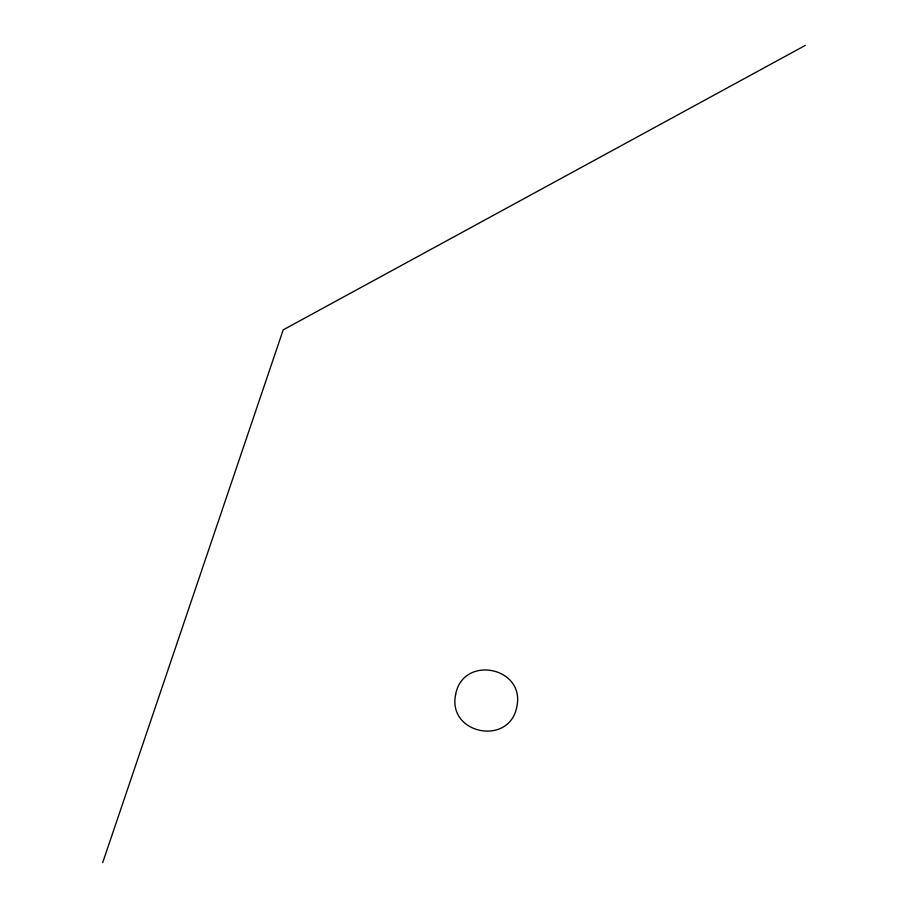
<?xml version="1.0" encoding="UTF-8"?>
<svg xmlns="http://www.w3.org/2000/svg" width="908" height="908" viewBox="0 0 908 908"><rect width="100%" height="100%" fill="white"/><g stroke="black" fill="none" stroke-linecap="round" stroke-linejoin="round"><path stroke-width="1.36" d="M102.695 862.6L283.205 329.854L805.305 45.4M455.646 694.461C447.133 734.141 509.536 746.558 516.856 706.628C525.38 666.937 462.966 654.532 455.646 694.461"/></g></svg>
